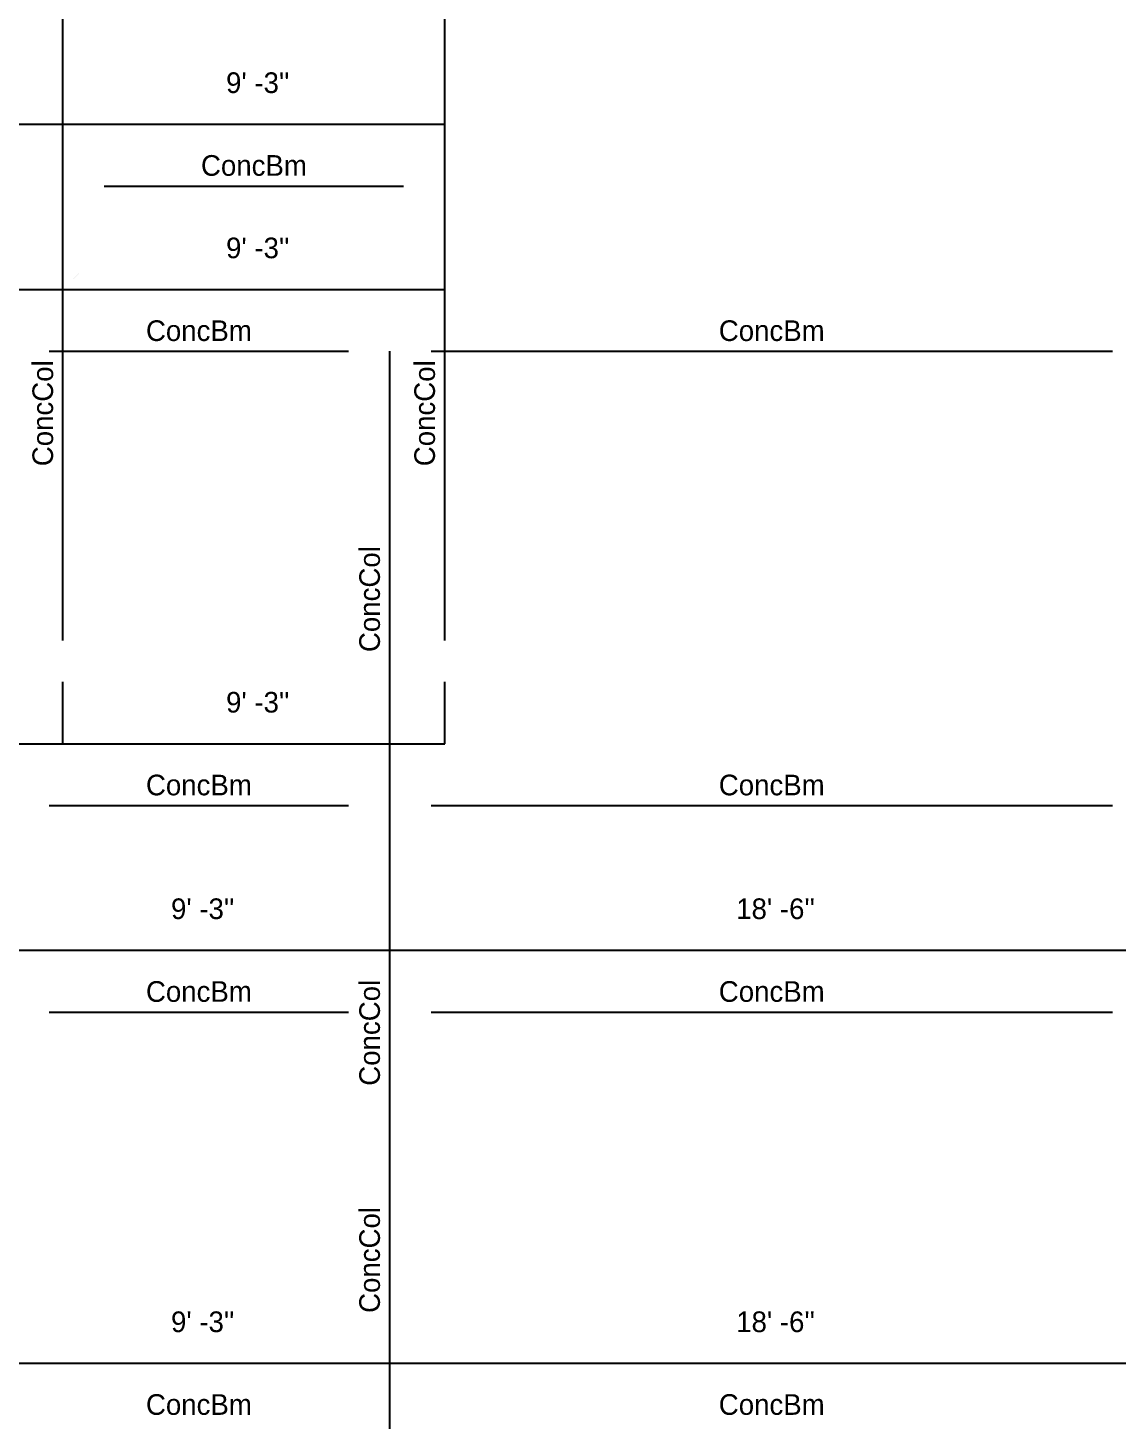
# Model space of a CAD drawing. Extents: x -38 to 2998, y -195 to 11529.
# Drawn here: x 245.8 to 562.4, y 1801.5 to 2206 of the extents above; entities that cross this region are included whole.
import ezdxf
from ezdxf.enums import TextEntityAlignment as Align

# ---------------------------------------------------------------- set-up
doc = ezdxf.new("R2010")
doc.units = 0
doc.header["$MEASUREMENT"] = 0
doc.layers.get('0').update_dxf_attribs({"linetype": 'CONTINUOUS'})
for name, color, linetype in [('CENTERLINES', 7, 'CONTINUOUS'), ('DIMENSIONS', 4, 'CONTINUOUS'), ('TEXT', 5, 'CONTINUOUS')]:
    doc.layers.add(name, color=color, linetype=linetype)
doc.dimstyles.get("Standard").update_dxf_attribs({"dimtxt": 0.18, "dimasz": 0.18, "dimexe": 0.18, "dimexo": 0.0625, "dimgap": 0.09, "dimtad": 0, "dimtih": 1, "dimtoh": 1, "dimdec": 4, "dimzin": 0, "dimtxsty": 'STANDARD', "dimcen": 0.09, "dimazin": 3, "dimtfac": 1, "dimtdec": 4, "dimtofl": 0, "dimtmove": 0, "dimatfit": 3, "dimtolj": 1, "dimtzin": 0})

# ---------------------------------------------------------------- blocks, each defined once
blk = doc.blocks.new('*D3488')
at = {"color": 1, "linetype": 'BYBLOCK'}
for points in [[(244.77, 1942.77), (243.71, 1941.71), (236.29, 1934.29), (235.23, 1933.23)], [(355.77, 1942.77), (354.71, 1941.71), (347.29, 1934.29), (346.23, 1933.23)]]:
    blk.add_solid(points, dxfattribs=at)
at = {"layer": 'DIMENSIONS', "color": 9, "linetype": 'BYBLOCK'}
for p, q in [((240, 1938), (240, 1956)), ((351, 1938), (351, 1956))]:
    blk.add_line(p, q, dxfattribs=at)
at = {"layer": 'DIMENSIONS', "color": 0, "linetype": 'BYBLOCK'}
blk.add_line((240, 1938), (351, 1938), dxfattribs=at)
at = {"layer": 'DIMENSIONS', "color": 0, "linetype": 'BYBLOCK', "insert": (295.5, 1950), "char_height": 6, "attachment_point": 5}
blk.add_mtext("\\A1; 9' -3''", dxfattribs=at)
blk = doc.blocks.new('*D3489')
at = {"color": 1, "linetype": 'BYBLOCK'}
for points in [[(355.77, 1942.77), (354.71, 1941.71), (347.29, 1934.29), (346.23, 1933.23)], [(577.77, 1942.77), (576.71, 1941.71), (569.29, 1934.29), (568.23, 1933.23)]]:
    blk.add_solid(points, dxfattribs=at)
at = {"layer": 'DIMENSIONS', "color": 9, "linetype": 'BYBLOCK'}
for p, q in [((351, 1938), (351, 1956)), ((573, 1938), (573, 1956))]:
    blk.add_line(p, q, dxfattribs=at)
at = {"layer": 'DIMENSIONS', "color": 0, "linetype": 'BYBLOCK'}
blk.add_line((351, 1938), (573, 1938), dxfattribs=at)
at = {"layer": 'DIMENSIONS', "color": 0, "linetype": 'BYBLOCK', "insert": (462, 1950), "char_height": 6, "attachment_point": 5}
blk.add_mtext("\\A1; 18' -6''", dxfattribs=at)
blk = doc.blocks.new('*D3503')
at = {"color": 1, "linetype": 'BYBLOCK'}
for points in [[(175.77, 2134.77), (174.71, 2133.71), (167.29, 2126.29), (166.23, 2125.23)], [(260.77, 2134.77), (259.71, 2133.71), (252.28, 2126.29), (251.22, 2125.23)]]:
    blk.add_solid(points, dxfattribs=at)
at = {"layer": 'DIMENSIONS', "color": 9, "linetype": 'BYBLOCK'}
for p, q in [((171, 2130), (171, 2148)), ((256, 2130), (256, 2148))]:
    blk.add_line(p, q, dxfattribs=at)
at = {"layer": 'DIMENSIONS', "color": 0, "linetype": 'BYBLOCK'}
blk.add_line((171, 2130), (256, 2130), dxfattribs=at)
at = {"layer": 'DIMENSIONS', "color": 0, "linetype": 'BYBLOCK', "insert": (213.5, 2142), "char_height": 6, "attachment_point": 5}
blk.add_mtext("\\A1; 7' -1''", dxfattribs=at)
blk = doc.blocks.new('*D3504')
at = {"color": 1, "linetype": 'BYBLOCK'}
for points in [[(260.77, 2134.77), (259.71, 2133.71), (252.28, 2126.29), (251.22, 2125.23)], [(371.77, 2134.77), (370.71, 2133.71), (363.28, 2126.29), (362.22, 2125.23)]]:
    blk.add_solid(points, dxfattribs=at)
at = {"layer": 'DIMENSIONS', "color": 9, "linetype": 'BYBLOCK'}
for p, q in [((256, 2130), (256, 2148)), ((367, 2130), (367, 2148))]:
    blk.add_line(p, q, dxfattribs=at)
at = {"layer": 'DIMENSIONS', "color": 0, "linetype": 'BYBLOCK'}
blk.add_line((256, 2130), (367, 2130), dxfattribs=at)
at = {"layer": 'DIMENSIONS', "color": 0, "linetype": 'BYBLOCK', "insert": (311.5, 2142), "char_height": 6, "attachment_point": 5}
blk.add_mtext("\\A1; 9' -3''", dxfattribs=at)
blk = doc.blocks.new('*D3958')
at = {"color": 1, "linetype": 'BYBLOCK'}
for points in [[(244.77, 1822.77), (243.71, 1821.71), (236.29, 1814.29), (235.23, 1813.23)], [(355.77, 1822.77), (354.71, 1821.71), (347.29, 1814.29), (346.23, 1813.23)]]:
    blk.add_solid(points, dxfattribs=at)
at = {"layer": 'DIMENSIONS', "color": 9, "linetype": 'BYBLOCK'}
for p, q in [((240, 1818), (240, 1836)), ((351, 1818), (351, 1836))]:
    blk.add_line(p, q, dxfattribs=at)
at = {"layer": 'DIMENSIONS', "color": 0, "linetype": 'BYBLOCK'}
blk.add_line((240, 1818), (351, 1818), dxfattribs=at)
at = {"layer": 'DIMENSIONS', "color": 0, "linetype": 'BYBLOCK', "insert": (295.5, 1830), "char_height": 6, "attachment_point": 5}
blk.add_mtext("\\A1; 9' -3''", dxfattribs=at)
blk = doc.blocks.new('*D3959')
at = {"color": 1, "linetype": 'BYBLOCK'}
for points in [[(355.77, 1822.77), (354.71, 1821.71), (347.29, 1814.29), (346.23, 1813.23)], [(577.77, 1822.77), (576.71, 1821.71), (569.29, 1814.29), (568.23, 1813.23)]]:
    blk.add_solid(points, dxfattribs=at)
at = {"layer": 'DIMENSIONS', "color": 9, "linetype": 'BYBLOCK'}
for p, q in [((351, 1818), (351, 1836)), ((573, 1818), (573, 1836))]:
    blk.add_line(p, q, dxfattribs=at)
at = {"layer": 'DIMENSIONS', "color": 0, "linetype": 'BYBLOCK'}
blk.add_line((351, 1818), (573, 1818), dxfattribs=at)
at = {"layer": 'DIMENSIONS', "color": 0, "linetype": 'BYBLOCK', "insert": (462, 1830), "char_height": 6, "attachment_point": 5}
blk.add_mtext("\\A1; 18' -6''", dxfattribs=at)
blk = doc.blocks.new('*D3973')
at = {"color": 1, "linetype": 'BYBLOCK'}
for points in [[(175.77, 2002.77), (174.71, 2001.71), (167.29, 1994.29), (166.23, 1993.23)], [(260.77, 2002.77), (259.71, 2001.71), (252.28, 1994.29), (251.22, 1993.23)]]:
    blk.add_solid(points, dxfattribs=at)
at = {"layer": 'DIMENSIONS', "color": 9, "linetype": 'BYBLOCK'}
for p, q in [((171, 1998), (171, 2016)), ((256, 1998), (256, 2016))]:
    blk.add_line(p, q, dxfattribs=at)
at = {"layer": 'DIMENSIONS', "color": 0, "linetype": 'BYBLOCK'}
blk.add_line((171, 1998), (256, 1998), dxfattribs=at)
at = {"layer": 'DIMENSIONS', "color": 0, "linetype": 'BYBLOCK', "insert": (213.5, 2010), "char_height": 6, "attachment_point": 5}
blk.add_mtext("\\A1; 7' -1''", dxfattribs=at)
blk = doc.blocks.new('*D3974')
at = {"color": 1, "linetype": 'BYBLOCK'}
for points in [[(260.77, 2002.77), (259.71, 2001.71), (252.28, 1994.29), (251.22, 1993.23)], [(371.77, 2002.77), (370.71, 2001.71), (363.28, 1994.29), (362.22, 1993.23)]]:
    blk.add_solid(points, dxfattribs=at)
at = {"layer": 'DIMENSIONS', "color": 9, "linetype": 'BYBLOCK'}
for p, q in [((256, 1998), (256, 2016)), ((367, 1998), (367, 2016))]:
    blk.add_line(p, q, dxfattribs=at)
at = {"layer": 'DIMENSIONS', "color": 0, "linetype": 'BYBLOCK'}
blk.add_line((256, 1998), (367, 1998), dxfattribs=at)
at = {"layer": 'DIMENSIONS', "color": 0, "linetype": 'BYBLOCK', "insert": (311.5, 2010), "char_height": 6, "attachment_point": 5}
blk.add_mtext("\\A1; 9' -3''", dxfattribs=at)
blk = doc.blocks.new('*D3977')
at = {"color": 1, "linetype": 'BYBLOCK'}
for points in [[(175.77, 2182.77), (174.71, 2181.71), (167.29, 2174.29), (166.23, 2173.23)], [(260.77, 2182.77), (259.71, 2181.71), (252.28, 2174.29), (251.22, 2173.23)]]:
    blk.add_solid(points, dxfattribs=at)
at = {"layer": 'DIMENSIONS', "color": 9, "linetype": 'BYBLOCK'}
for p, q in [((171, 2178), (171, 2196)), ((256, 2178), (256, 2196))]:
    blk.add_line(p, q, dxfattribs=at)
at = {"layer": 'DIMENSIONS', "color": 0, "linetype": 'BYBLOCK'}
blk.add_line((171, 2178), (256, 2178), dxfattribs=at)
at = {"layer": 'DIMENSIONS', "color": 0, "linetype": 'BYBLOCK', "insert": (213.5, 2190), "char_height": 6, "attachment_point": 5}
blk.add_mtext("\\A1; 7' -1''", dxfattribs=at)
blk = doc.blocks.new('*D3978')
at = {"color": 1, "linetype": 'BYBLOCK'}
for points in [[(260.77, 2182.77), (259.71, 2181.71), (252.28, 2174.29), (251.22, 2173.23)], [(371.77, 2182.77), (370.71, 2181.71), (363.28, 2174.29), (362.22, 2173.23)]]:
    blk.add_solid(points, dxfattribs=at)
at = {"layer": 'DIMENSIONS', "color": 9, "linetype": 'BYBLOCK'}
for p, q in [((256, 2178), (256, 2196)), ((367, 2178), (367, 2196))]:
    blk.add_line(p, q, dxfattribs=at)
at = {"layer": 'DIMENSIONS', "color": 0, "linetype": 'BYBLOCK'}
blk.add_line((256, 2178), (367, 2178), dxfattribs=at)
at = {"layer": 'DIMENSIONS', "color": 0, "linetype": 'BYBLOCK', "insert": (311.5, 2190), "char_height": 6, "attachment_point": 5}
blk.add_mtext("\\A1; 9' -3''", dxfattribs=at)
blk = doc.blocks.new('*D4428')
at = {"color": 1, "linetype": 'BYBLOCK'}
for points in [[(244.77, 1822.77), (243.71, 1821.71), (236.29, 1814.29), (235.23, 1813.23)], [(355.77, 1822.77), (354.71, 1821.71), (347.29, 1814.29), (346.23, 1813.23)]]:
    blk.add_solid(points, dxfattribs=at)
at = {"layer": 'DIMENSIONS', "color": 9, "linetype": 'BYBLOCK'}
for p, q in [((240, 1818), (240, 1836)), ((351, 1818), (351, 1836))]:
    blk.add_line(p, q, dxfattribs=at)
at = {"layer": 'DIMENSIONS', "color": 0, "linetype": 'BYBLOCK'}
blk.add_line((240, 1818), (351, 1818), dxfattribs=at)
at = {"layer": 'DIMENSIONS', "color": 0, "linetype": 'BYBLOCK', "insert": (295.5, 1830), "char_height": 6, "attachment_point": 5}
blk.add_mtext("\\A1; 9' -3''", dxfattribs=at)
blk = doc.blocks.new('*D4429')
at = {"color": 1, "linetype": 'BYBLOCK'}
for points in [[(355.77, 1822.77), (354.71, 1821.71), (347.29, 1814.29), (346.23, 1813.23)], [(577.77, 1822.77), (576.71, 1821.71), (569.29, 1814.29), (568.23, 1813.23)]]:
    blk.add_solid(points, dxfattribs=at)
at = {"layer": 'DIMENSIONS', "color": 9, "linetype": 'BYBLOCK'}
for p, q in [((351, 1818), (351, 1836)), ((573, 1818), (573, 1836))]:
    blk.add_line(p, q, dxfattribs=at)
at = {"layer": 'DIMENSIONS', "color": 0, "linetype": 'BYBLOCK'}
blk.add_line((351, 1818), (573, 1818), dxfattribs=at)
at = {"layer": 'DIMENSIONS', "color": 0, "linetype": 'BYBLOCK', "insert": (462, 1830), "char_height": 6, "attachment_point": 5}
blk.add_mtext("\\A1; 18' -6''", dxfattribs=at)
blk = doc.blocks.new('*D4443')
at = {"color": 1, "linetype": 'BYBLOCK'}
for points in [[(175.77, 2002.77), (174.71, 2001.71), (167.29, 1994.29), (166.23, 1993.23)], [(260.77, 2002.77), (259.71, 2001.71), (252.28, 1994.29), (251.22, 1993.23)]]:
    blk.add_solid(points, dxfattribs=at)
at = {"layer": 'DIMENSIONS', "color": 9, "linetype": 'BYBLOCK'}
for p, q in [((171, 1998), (171, 2016)), ((256, 1998), (256, 2016))]:
    blk.add_line(p, q, dxfattribs=at)
at = {"layer": 'DIMENSIONS', "color": 0, "linetype": 'BYBLOCK'}
blk.add_line((171, 1998), (256, 1998), dxfattribs=at)
at = {"layer": 'DIMENSIONS', "color": 0, "linetype": 'BYBLOCK', "insert": (213.5, 2010), "char_height": 6, "attachment_point": 5}
blk.add_mtext("\\A1; 7' -1''", dxfattribs=at)
blk = doc.blocks.new('*D4444')
at = {"color": 1, "linetype": 'BYBLOCK'}
for points in [[(260.77, 2002.77), (259.71, 2001.71), (252.28, 1994.29), (251.22, 1993.23)], [(371.77, 2002.77), (370.71, 2001.71), (363.28, 1994.29), (362.22, 1993.23)]]:
    blk.add_solid(points, dxfattribs=at)
at = {"layer": 'DIMENSIONS', "color": 9, "linetype": 'BYBLOCK'}
for p, q in [((256, 1998), (256, 2016)), ((367, 1998), (367, 2016))]:
    blk.add_line(p, q, dxfattribs=at)
at = {"layer": 'DIMENSIONS', "color": 0, "linetype": 'BYBLOCK'}
blk.add_line((256, 1998), (367, 1998), dxfattribs=at)
at = {"layer": 'DIMENSIONS', "color": 0, "linetype": 'BYBLOCK', "insert": (311.5, 2010), "char_height": 6, "attachment_point": 5}
blk.add_mtext("\\A1; 9' -3''", dxfattribs=at)
blk = doc.blocks.new('*D4447')
at = {"color": 1, "linetype": 'BYBLOCK'}
for points in [[(175.77, 2182.77), (174.71, 2181.71), (167.29, 2174.29), (166.23, 2173.23)], [(260.77, 2182.77), (259.71, 2181.71), (252.28, 2174.29), (251.22, 2173.23)]]:
    blk.add_solid(points, dxfattribs=at)
at = {"layer": 'DIMENSIONS', "color": 9, "linetype": 'BYBLOCK'}
for p, q in [((171, 2178), (171, 2196)), ((256, 2178), (256, 2196))]:
    blk.add_line(p, q, dxfattribs=at)
at = {"layer": 'DIMENSIONS', "color": 0, "linetype": 'BYBLOCK'}
blk.add_line((171, 2178), (256, 2178), dxfattribs=at)
at = {"layer": 'DIMENSIONS', "color": 0, "linetype": 'BYBLOCK', "insert": (213.5, 2190), "char_height": 6, "attachment_point": 5}
blk.add_mtext("\\A1; 7' -1''", dxfattribs=at)
blk = doc.blocks.new('*D4448')
at = {"color": 1, "linetype": 'BYBLOCK'}
for points in [[(260.77, 2182.77), (259.71, 2181.71), (252.28, 2174.29), (251.22, 2173.23)], [(371.77, 2182.77), (370.71, 2181.71), (363.28, 2174.29), (362.22, 2173.23)]]:
    blk.add_solid(points, dxfattribs=at)
at = {"layer": 'DIMENSIONS', "color": 9, "linetype": 'BYBLOCK'}
for p, q in [((256, 2178), (256, 2196)), ((367, 2178), (367, 2196))]:
    blk.add_line(p, q, dxfattribs=at)
at = {"layer": 'DIMENSIONS', "color": 0, "linetype": 'BYBLOCK'}
blk.add_line((256, 2178), (367, 2178), dxfattribs=at)
at = {"layer": 'DIMENSIONS', "color": 0, "linetype": 'BYBLOCK', "insert": (311.5, 2190), "char_height": 6, "attachment_point": 5}
blk.add_mtext("\\A1; 9' -3''", dxfattribs=at)
blk = doc.blocks.new('*D4898')
at = {"color": 1, "linetype": 'BYBLOCK'}
for points in [[(244.77, 1822.77), (243.71, 1821.71), (236.29, 1814.29), (235.23, 1813.23)], [(355.77, 1822.77), (354.71, 1821.71), (347.29, 1814.29), (346.23, 1813.23)]]:
    blk.add_solid(points, dxfattribs=at)
at = {"layer": 'DIMENSIONS', "color": 9, "linetype": 'BYBLOCK'}
for p, q in [((240, 1818), (240, 1836)), ((351, 1818), (351, 1836))]:
    blk.add_line(p, q, dxfattribs=at)
at = {"layer": 'DIMENSIONS', "color": 0, "linetype": 'BYBLOCK'}
blk.add_line((240, 1818), (351, 1818), dxfattribs=at)
at = {"layer": 'DIMENSIONS', "color": 0, "linetype": 'BYBLOCK', "insert": (295.5, 1830), "char_height": 6, "attachment_point": 5}
blk.add_mtext("\\A1; 9' -3''", dxfattribs=at)
blk = doc.blocks.new('*D4899')
at = {"color": 1, "linetype": 'BYBLOCK'}
for points in [[(355.77, 1822.77), (354.71, 1821.71), (347.29, 1814.29), (346.23, 1813.23)], [(577.77, 1822.77), (576.71, 1821.71), (569.29, 1814.29), (568.23, 1813.23)]]:
    blk.add_solid(points, dxfattribs=at)
at = {"layer": 'DIMENSIONS', "color": 9, "linetype": 'BYBLOCK'}
for p, q in [((351, 1818), (351, 1836)), ((573, 1818), (573, 1836))]:
    blk.add_line(p, q, dxfattribs=at)
at = {"layer": 'DIMENSIONS', "color": 0, "linetype": 'BYBLOCK'}
blk.add_line((351, 1818), (573, 1818), dxfattribs=at)
at = {"layer": 'DIMENSIONS', "color": 0, "linetype": 'BYBLOCK', "insert": (462, 1830), "char_height": 6, "attachment_point": 5}
blk.add_mtext("\\A1; 18' -6''", dxfattribs=at)
blk = doc.blocks.new('*D4913')
at = {"color": 1, "linetype": 'BYBLOCK'}
for points in [[(175.77, 2002.77), (174.71, 2001.71), (167.29, 1994.29), (166.23, 1993.23)], [(260.77, 2002.77), (259.71, 2001.71), (252.28, 1994.29), (251.22, 1993.23)]]:
    blk.add_solid(points, dxfattribs=at)
at = {"layer": 'DIMENSIONS', "color": 9, "linetype": 'BYBLOCK'}
for p, q in [((171, 1998), (171, 2016)), ((256, 1998), (256, 2016))]:
    blk.add_line(p, q, dxfattribs=at)
at = {"layer": 'DIMENSIONS', "color": 0, "linetype": 'BYBLOCK'}
blk.add_line((171, 1998), (256, 1998), dxfattribs=at)
at = {"layer": 'DIMENSIONS', "color": 0, "linetype": 'BYBLOCK', "insert": (213.5, 2010), "char_height": 6, "attachment_point": 5}
blk.add_mtext("\\A1; 7' -1''", dxfattribs=at)
blk = doc.blocks.new('*D4914')
at = {"color": 1, "linetype": 'BYBLOCK'}
for points in [[(260.77, 2002.77), (259.71, 2001.71), (252.28, 1994.29), (251.22, 1993.23)], [(371.77, 2002.77), (370.71, 2001.71), (363.28, 1994.29), (362.22, 1993.23)]]:
    blk.add_solid(points, dxfattribs=at)
at = {"layer": 'DIMENSIONS', "color": 9, "linetype": 'BYBLOCK'}
for p, q in [((256, 1998), (256, 2016)), ((367, 1998), (367, 2016))]:
    blk.add_line(p, q, dxfattribs=at)
at = {"layer": 'DIMENSIONS', "color": 0, "linetype": 'BYBLOCK'}
blk.add_line((256, 1998), (367, 1998), dxfattribs=at)
at = {"layer": 'DIMENSIONS', "color": 0, "linetype": 'BYBLOCK', "insert": (311.5, 2010), "char_height": 6, "attachment_point": 5}
blk.add_mtext("\\A1; 9' -3''", dxfattribs=at)
blk = doc.blocks.new('*D4917')
at = {"color": 1, "linetype": 'BYBLOCK'}
for points in [[(175.77, 2182.77), (174.71, 2181.71), (167.29, 2174.29), (166.23, 2173.23)], [(260.77, 2182.77), (259.71, 2181.71), (252.28, 2174.29), (251.22, 2173.23)]]:
    blk.add_solid(points, dxfattribs=at)
at = {"layer": 'DIMENSIONS', "color": 9, "linetype": 'BYBLOCK'}
for p, q in [((171, 2178), (171, 2196)), ((256, 2178), (256, 2196))]:
    blk.add_line(p, q, dxfattribs=at)
at = {"layer": 'DIMENSIONS', "color": 0, "linetype": 'BYBLOCK'}
blk.add_line((171, 2178), (256, 2178), dxfattribs=at)
at = {"layer": 'DIMENSIONS', "color": 0, "linetype": 'BYBLOCK', "insert": (213.5, 2190), "char_height": 6, "attachment_point": 5}
blk.add_mtext("\\A1; 7' -1''", dxfattribs=at)
blk = doc.blocks.new('*D4918')
at = {"color": 1, "linetype": 'BYBLOCK'}
for points in [[(260.77, 2182.77), (259.71, 2181.71), (252.28, 2174.29), (251.22, 2173.23)], [(371.77, 2182.77), (370.71, 2181.71), (363.28, 2174.29), (362.22, 2173.23)]]:
    blk.add_solid(points, dxfattribs=at)
at = {"layer": 'DIMENSIONS', "color": 9, "linetype": 'BYBLOCK'}
for p, q in [((256, 2178), (256, 2196)), ((367, 2178), (367, 2196))]:
    blk.add_line(p, q, dxfattribs=at)
at = {"layer": 'DIMENSIONS', "color": 0, "linetype": 'BYBLOCK'}
blk.add_line((256, 2178), (367, 2178), dxfattribs=at)
at = {"layer": 'DIMENSIONS', "color": 0, "linetype": 'BYBLOCK', "insert": (311.5, 2190), "char_height": 6, "attachment_point": 5}
blk.add_mtext("\\A1; 9' -3''", dxfattribs=at)

msp = doc.modelspace()

# ---------------------------------------------------------------- linework, layer by layer
at = {"layer": 'CENTERLINES', "color": 0, "linetype": 'CONTINUOUS'}
for p, q in [((255.996, 2160), (255.996, 2304)), ((366.996, 2160), (366.996, 2304)), ((255.996, 2028), (255.996, 2160)), ((255.996, 2028), (255.996, 2160)), ((255.996, 2028), (255.996, 2160)), ((267.996, 2160), (354.996, 2160)), ((267.996, 2160), (354.996, 2160)), ((267.996, 2160), (354.996, 2160)), ((366.996, 2028), (366.996, 2160)), ((366.996, 2028), (366.996, 2160)), ((366.996, 2028), (366.996, 2160)), ((252, 2112), (339, 2112)), ((351, 1968), (351, 2112)), ((363, 2112), (561, 2112)), ((252, 1980), (339, 1980)), ((252, 1980), (339, 1980)), ((252, 1980), (339, 1980)), ((351, 1848), (351, 1980)), ((351, 1848), (351, 1980)), ((351, 1848), (351, 1980)), ((363, 1980), (561, 1980)), ((363, 1980), (561, 1980)), ((363, 1980), (561, 1980)), ((252, 1920), (339, 1920)), ((351, 1776), (351, 1920)), ((363, 1920), (561, 1920))]:
    msp.add_line(p, q, dxfattribs=at)

# ---------------------------------------------------------------- texts
at = {"layer": 'TEXT', "color": 0}
for p in [(311.496, 2166), (311.496, 2166), (311.496, 2166), (295.5, 2118), (462, 2118), (295.5, 1986), (295.5, 1986), (295.5, 1986), (462, 1986), (462, 1986), (462, 1986), (295.5, 1926), (462, 1926), (295.5, 1806), (295.5, 1806), (295.5, 1806), (462, 1806), (462, 1806), (462, 1806)]:
    msp.add_text('ConcBm', height=6, dxfattribs=at).set_placement(p, align=Align.MIDDLE)
for p in [(249.996, 2094), (249.996, 2094), (249.996, 2094), (360.996, 2094), (360.996, 2094), (360.996, 2094), (345, 2040), (345, 1914), (345, 1914), (345, 1914), (345, 1848)]:
    msp.add_text('ConcCol', height=6, rotation=90, dxfattribs=at).set_placement(p, align=Align.MIDDLE)

# ---------------------------------------------------------------- dimensions: what is measured, and where the dimension line sits
at = {"layer": 'DIMENSIONS'}
for base, p1, p2, picture, middle in [((255.996, 2178), (171, 2166), (255.996, 2166), '*D3977', (213.498, 2166)), ((255.996, 2178), (171, 2166), (255.996, 2166), '*D4447', (213.498, 2166)), ((255.996, 2178), (171, 2166), (255.996, 2166), '*D4917', (213.498, 2166)), ((366.996, 2178), (255.996, 2166), (366.996, 2166), '*D3978', (311.496, 2166)), ((366.996, 2178), (255.996, 2166), (366.996, 2166), '*D4448', (311.496, 2166)), ((366.996, 2178), (255.996, 2166), (366.996, 2166), '*D4918', (311.496, 2166)), ((255.996, 2130), (171, 2118), (255.996, 2118), '*D3503', (213.498, 2118)), ((366.996, 2130), (255.996, 2118), (366.996, 2118), '*D3504', (311.496, 2118)), ((255.996, 1998), (171, 1986), (255.996, 1986), '*D3973', (213.498, 1986)), ((255.996, 1998), (171, 1986), (255.996, 1986), '*D4443', (213.498, 1986)), ((255.996, 1998), (171, 1986), (255.996, 1986), '*D4913', (213.498, 1986)), ((366.996, 1998), (255.996, 1986), (366.996, 1986), '*D3974', (311.496, 1986)), ((366.996, 1998), (255.996, 1986), (366.996, 1986), '*D4444', (311.496, 1986)), ((366.996, 1998), (255.996, 1986), (366.996, 1986), '*D4914', (311.496, 1986)), ((351, 1938), (240, 1926), (351, 1926), '*D3488', (295.5, 1926)), ((573, 1938), (351, 1926), (573, 1926), '*D3489', (462, 1926)), ((351, 1818), (240, 1806), (351, 1806), '*D3958', (295.5, 1806)), ((351, 1818), (240, 1806), (351, 1806), '*D4428', (295.5, 1806)), ((351, 1818), (240, 1806), (351, 1806), '*D4898', (295.5, 1806)), ((573, 1818), (351, 1806), (573, 1806), '*D3959', (462, 1806)), ((573, 1818), (351, 1806), (573, 1806), '*D4429', (462, 1806)), ((573, 1818), (351, 1806), (573, 1806), '*D4899', (462, 1806))]:
    dim = msp.add_linear_dim(base=base, p1=p1, p2=p2, dimstyle='STANDARD', dxfattribs=at)
    dim.commit()
    dim.dimension.update_dxf_attribs({"geometry": picture, "text_midpoint": middle})

doc.saveas('drawing.dxf')
